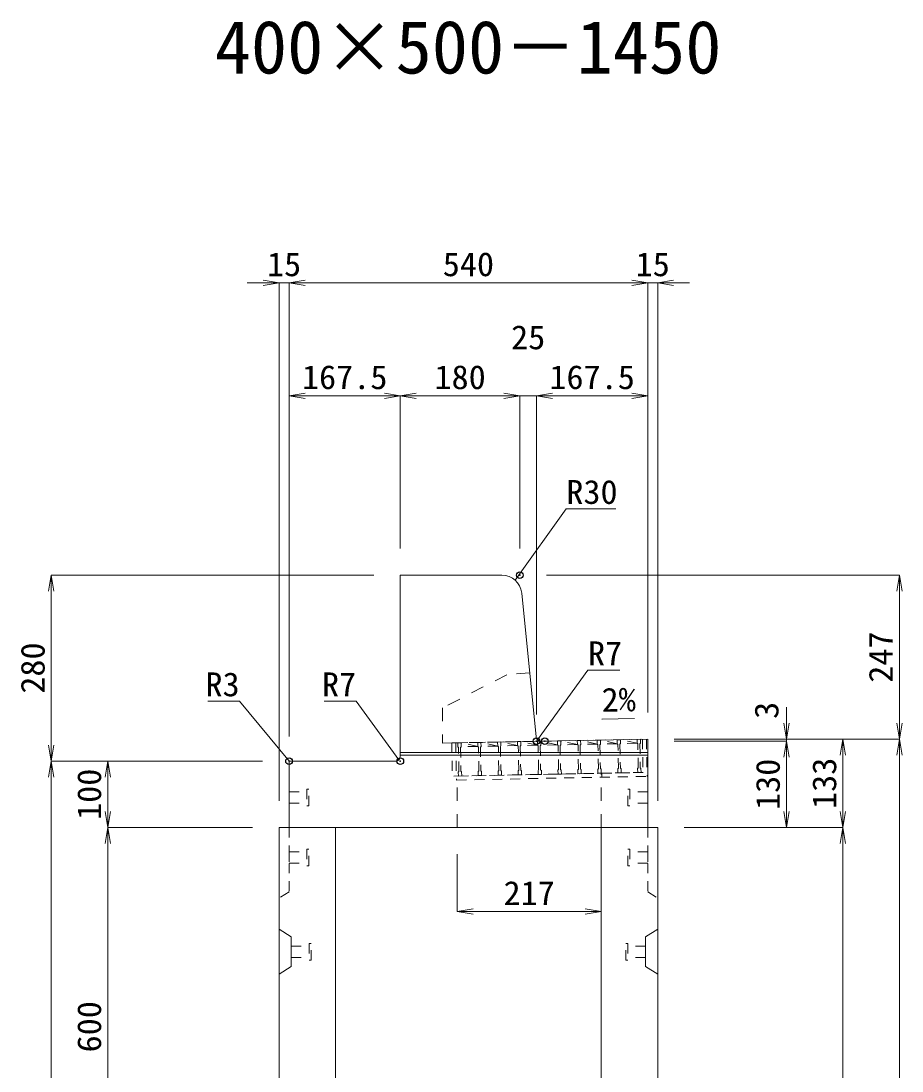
# Model space of a CAD drawing. Units: millimetres at full size; some dimension numbers follow another scale. Extents: x -18734 to 51600, y -18820 to 17820.
# Drawn here: x 39376 to 40703, y 6233 to 7814 of the extents above; entities that cross this region are included whole.
import ezdxf
from ezdxf.enums import TextEntityAlignment as Align

# ---------------------------------------------------------------- set-up
doc = ezdxf.new("R2010")
doc.units = ezdxf.units.MM
doc.header["$LTSCALE"] = 20
doc.header["$PDMODE"] = 32
doc.header["$PDSIZE"] = 10
doc.linetypes.add('USER1', pattern=[2, 1, -1])
doc.linetypes.add('USER2', pattern=[1.35, 0.75, -0.6])
for name, color, linetype, lineweight in [('インサート', 3, 'USER2', 9), ('グレーチング', 7, 'USER2', 5), ('受枠', 3, 'USER2', 9), ('寸法線', 7, 'Continuous', 13), ('引出線', 4, 'Continuous', 13), ('本体', 2, 'Continuous', 13), ('目地', 132, 'Continuous', 5)]:
    doc.layers.add(name, color=color, linetype=linetype, lineweight=lineweight)
doc.layers.add('作業エリア', color=11, linetype='Continuous')
doc.layers.add('文字', color=7, linetype='Continuous')
doc.styles.add('ＭＳ 明朝', font='')
doc.styles.get('ＭＳ 明朝').set_extended_font_data('MS Mincho')

# ---------------------------------------------------------------- blocks, each defined once
blk = doc.blocks.new('open_arrow')
at = {"color": 0, "linetype": 'Continuous', "lineweight": -2}
blk.add_lwpolyline([(7.5, 1.25), (0, 0), (7.5, -1.25)], dxfattribs=at)

msp = doc.modelspace()

# ---------------------------------------------------------------- linework, layer by layer
at = {"layer": 'インサート'}
for p, q in [((39810, 6657.5), (39807, 6657.5)), ((39807, 6657.5), (39807, 6632.5)), ((39810, 6632.5), (39810, 6657.5)), ((40290, 6657.5), (40293, 6657.5)), ((40290, 6632.5), (40290, 6657.5)), ((40293, 6657.5), (40293, 6632.5)), ((39780, 6653.5), (39807, 6653.5)), ((39780, 6653.5), (39780, 6636.5)), ((40320, 6653.5), (40293, 6653.5)), ((40320, 6653.5), (40320, 6636.5)), ((39780, 6636.5), (39807, 6636.5)), ((39807, 6632.5), (39810, 6632.5)), ((40293, 6632.5), (40290, 6632.5)), ((40320, 6636.5), (40293, 6636.5)), ((39780, 6563.5), (39807, 6563.5)), ((39780, 6563.5), (39780, 6546.5)), ((39810, 6567.5), (39807, 6567.5)), ((39807, 6567.5), (39807, 6542.5)), ((39810, 6542.5), (39810, 6567.5)), ((40290, 6567.5), (40293, 6567.5)), ((40290, 6542.5), (40290, 6567.5)), ((40293, 6567.5), (40293, 6542.5)), ((40320, 6563.5), (40293, 6563.5)), ((40320, 6563.5), (40320, 6546.5)), ((39780, 6546.5), (39807, 6546.5)), ((40320, 6546.5), (40293, 6546.5)), ((39807, 6542.5), (39810, 6542.5)), ((40293, 6542.5), (40290, 6542.5)), ((39783.2, 6421.5), (39810.2, 6421.5)), ((39783.2, 6421.5), (39783.2, 6404.5)), ((39813.2, 6425.5), (39810.2, 6425.5)), ((39810.2, 6425.5), (39810.2, 6400.5)), ((39813.2, 6400.5), (39813.2, 6425.5)), ((40286.8, 6425.5), (40289.8, 6425.5)), ((40286.8, 6400.5), (40286.8, 6425.5)), ((40289.8, 6425.5), (40289.8, 6400.5)), ((40316.8, 6421.5), (40289.8, 6421.5)), ((40316.8, 6421.5), (40316.8, 6404.5)), ((39783.2, 6404.5), (39810.2, 6404.5)), ((40316.8, 6404.5), (40289.8, 6404.5)), ((39810.2, 6400.5), (39813.2, 6400.5)), ((40289.8, 6400.5), (40286.8, 6400.5))]:
    msp.add_line(p, q, dxfattribs=at)
at = {"layer": 'グレーチング'}
for p, q in [((40033.97, 6727.46), (40308.92, 6732.79)), ((40064.08, 6722.05), (40038.97, 6727.56)), ((40064.08, 6722.05), (40039.08, 6721.56)), ((40094.07, 6722.63), (40068.96, 6728.14)), ((40094.07, 6722.63), (40069.08, 6722.14)), ((40124.07, 6723.21), (40098.96, 6728.72)), ((40124.07, 6723.21), (40099.07, 6722.72)), ((40154.06, 6723.79), (40128.95, 6729.3)), ((40154.06, 6723.79), (40129.07, 6723.3)), ((40184.06, 6724.37), (40158.95, 6729.88)), ((40184.06, 6724.37), (40159.06, 6723.88)), ((40214.05, 6724.95), (40188.94, 6730.46)), ((40214.05, 6724.95), (40189.06, 6724.46)), ((40244.05, 6725.53), (40218.93, 6731.04)), ((40244.05, 6725.53), (40219.05, 6725.05)), ((40274.04, 6726.11), (40248.93, 6731.62)), ((40274.04, 6726.11), (40249.05, 6725.63)), ((40304.04, 6726.69), (40278.92, 6732.2)), ((40304.04, 6726.69), (40279.04, 6726.21)), ((40034.94, 6677.47), (40309.89, 6682.79))]:
    msp.add_line(p, q, dxfattribs=at)
for points in [[(40033.97, 6727.46), (40038.97, 6727.56), (40039.08, 6721.56), (40038.1, 6720.54), (40038.8, 6684.55), (40039.82, 6683.57), (40039.94, 6677.57), (40034.94, 6677.47), (40034.82, 6683.47), (40035.8, 6684.49), (40035.1, 6720.48), (40034.09, 6721.47)], [(40068.8, 6685.13), (40069.81, 6684.15), (40069.93, 6678.15), (40064.93, 6678.05), (40064.82, 6684.05), (40065.8, 6685.07), (40065.1, 6721.07), (40064.08, 6722.05), (40063.96, 6728.04), (40068.96, 6728.14), (40069.08, 6722.14), (40068.1, 6721.12)], [(40098.79, 6685.71), (40099.81, 6684.73), (40099.92, 6678.73), (40094.93, 6678.63), (40094.81, 6684.63), (40095.79, 6685.65), (40095.09, 6721.65), (40094.07, 6722.63), (40093.96, 6728.62), (40098.96, 6728.72), (40099.07, 6722.72), (40098.09, 6721.7)], [(40128.78, 6686.29), (40129.8, 6685.31), (40129.92, 6679.31), (40124.92, 6679.21), (40124.8, 6685.21), (40125.78, 6686.23), (40125.09, 6722.23), (40124.07, 6723.21), (40123.95, 6729.21), (40128.95, 6729.3), (40129.07, 6723.3), (40128.09, 6722.28)], [(40158.78, 6686.87), (40159.8, 6685.89), (40159.91, 6679.89), (40154.91, 6679.8), (40154.8, 6685.79), (40155.78, 6686.81), (40155.08, 6722.81), (40154.06, 6723.79), (40153.95, 6729.79), (40158.95, 6729.88), (40159.06, 6723.88), (40158.08, 6722.86)], [(40185.77, 6687.39), (40185.08, 6723.39), (40184.06, 6724.37), (40183.94, 6730.37), (40188.94, 6730.46), (40189.06, 6724.46), (40188.08, 6723.45), (40188.77, 6687.45), (40189.79, 6686.47), (40189.91, 6680.47), (40184.91, 6680.38), (40184.79, 6686.37)], [(40215.77, 6687.97), (40215.07, 6723.97), (40214.05, 6724.95), (40213.94, 6730.95), (40218.93, 6731.04), (40219.05, 6725.05), (40218.07, 6724.03), (40218.77, 6688.03), (40219.79, 6687.05), (40219.9, 6681.05), (40214.9, 6680.96), (40214.79, 6686.96)], [(40249.05, 6725.63), (40248.06, 6724.61), (40248.76, 6688.61), (40249.78, 6687.63), (40249.9, 6681.63), (40244.9, 6681.54), (40244.78, 6687.54), (40245.76, 6688.56), (40245.07, 6724.55), (40244.05, 6725.53), (40243.93, 6731.53), (40248.93, 6731.62)], [(40279.04, 6726.21), (40278.06, 6725.19), (40278.76, 6689.19), (40279.78, 6688.21), (40279.89, 6682.21), (40274.89, 6682.12), (40274.78, 6688.12), (40275.76, 6689.14), (40275.06, 6725.13), (40274.04, 6726.11), (40273.92, 6732.11), (40278.92, 6732.2)], [(40304.89, 6682.7), (40304.77, 6688.7), (40305.75, 6689.72), (40305.05, 6725.71), (40304.04, 6726.69), (40303.92, 6732.69), (40308.92, 6732.79), (40309.03, 6726.79), (40308.05, 6725.77), (40308.75, 6689.77), (40309.77, 6688.79), (40309.89, 6682.79)]]:
    msp.add_lwpolyline(points, close=True, dxfattribs=at)
at = {"layer": '作業エリア'}
for p in [(40127.5, 6980), (40152.5, 6730), (40165, 6730), (39780, 6700), (39947.5, 6700)]:
    msp.add_point(p, dxfattribs=at)
at = {"layer": '受枠'}
for p, q in [((40024.97, 6727.29), (40317.92, 6732.96)), ((40024.97, 6727.29), (40025.94, 6677.3)), ((40030.97, 6727.41), (40032.05, 6671.42)), ((40311.92, 6732.84), (40312.89, 6682.85)), ((40317.92, 6732.96), (40319, 6676.97)), ((40312.89, 6682.85), (40025.94, 6677.3)), ((40032.05, 6671.42), (40319, 6676.97))]:
    msp.add_line(p, q, dxfattribs=at)
at = {"layer": '受枠', "linetype": 'Continuous'}
msp.add_line((40250.9, 6681.65), (40251.01, 6675.65), dxfattribs=at)
at = {"layer": '寸法線'}
for p, q in [((39828, 7419.95), (39717, 7419.95)), ((39765, 6640), (39765, 7419.95)), ((39780, 7419.95), (40320, 7419.95)), ((39780, 6737), (39780, 7419.95)), ((39780, 6737), (39780, 7419.95)), ((40272, 7419.95), (40383, 7419.95)), ((40320, 6773), (40320, 7419.95)), ((40320, 6773), (40320, 7419.95)), ((40335, 6640), (40335, 7419.95)), ((39780, 7249.95), (39947.5, 7249.95)), ((39780, 6737), (39780, 7249.95)), ((39947.5, 7020), (39947.5, 7249.95)), ((39947.5, 7249.95), (40127.5, 7249.95)), ((39947.5, 7020), (39947.5, 7249.95)), ((40079.5, 7249.95), (40200.5, 7249.95)), ((40127.5, 7020), (40127.5, 7249.95)), ((40127.5, 7020), (40127.5, 7249.95)), ((40152.5, 6770), (40152.5, 7249.95)), ((40152.5, 7249.95), (40320, 7249.95)), ((40152.5, 6770), (40152.5, 7249.95)), ((40320, 6773), (40320, 7249.95)), ((39422.06, 6980), (39422.06, 6700)), ((39907.5, 6980), (39422.06, 6980)), ((40167.5, 6980), (40698.78, 6980)), ((40698.78, 6980), (40698.78, 6733)), ((40528.78, 6781), (40528.78, 6682)), ((40360, 6733), (40528.78, 6733)), ((40360, 6733), (40613.78, 6733)), ((40360, 6733), (40698.78, 6733)), ((40360, 6733), (40698.78, 6733)), ((40360, 6730), (40528.78, 6730)), ((40360, 6730), (40528.78, 6730)), ((40528.78, 6730), (40528.78, 6600)), ((40613.78, 6733), (40613.78, 6600)), ((40698.78, 6733), (40698.78, 5150)), ((39740, 6700), (39422.06, 6700)), ((39422.06, 5150), (39422.06, 6700)), ((39740, 6700), (39422.06, 6700)), ((39507.06, 6600), (39507.06, 6700)), ((39740, 6700), (39507.06, 6700)), ((39507.06, 6600), (39507.06, 6000)), ((39725, 6600), (39507.06, 6600)), ((39725, 6600), (39507.06, 6600)), ((40375, 6600), (40528.78, 6600)), ((40375, 6600), (40613.78, 6600)), ((40375, 6600), (40613.78, 6600)), ((40613.78, 6600), (40613.78, 5150)), ((40033, 6560), (40033, 6473.33)), ((40033, 6473.33), (40250, 6473.33))]:
    msp.add_line(p, q, dxfattribs=at)
at = {"layer": '引出線'}
for points in [[(40120.48, 6972.24), (40197.4, 7079.93), (40272.08, 7079.93)], [(40154.14, 6731.81), (40230, 6837.02), (40277.93, 6837.02)], [(39780.88, 6699.12), (39705.62, 6790.3), (39657.89, 6790.3)], [(39945.45, 6702.05), (39880.97, 6790.3), (39833.04, 6790.3)], [(40251.14, 6763.26), (40299.85, 6764.23), (40251.11, 6763.26)]]:
    msp.add_lwpolyline(points, dxfattribs=at)
at = {"layer": '本体'}
for p, q in [((39947.5, 6980), (39947.5, 6707)), ((40100.35, 6980), (39947.5, 6980)), ((40151.87, 6736.3), (40130.2, 6952.99)), ((40165, 6730), (40158.83, 6730)), ((40165, 6730), (40320, 6733)), ((40320, 6600), (40320, 6733)), ((39780, 6697), (39780, 6600)), ((39940.5, 6700), (39783, 6700)), ((39765, 6600), (39765, 5150)), ((39850, 6600), (39765, 6600)), ((40320, 6600), (39780, 6600)), ((39850, 6600), (39850, 6094.04)), ((40250, 6094.04), (40250, 6600)), ((40335, 6600), (40250, 6600)), ((40335, 5150), (40335, 6600))]:
    msp.add_line(p, q, dxfattribs=at)
at = {"layer": '本体', "linetype": 'USER1'}
for p, q in [((40108, 6830), (40011, 6780)), ((40142.2, 6833), (40108, 6830)), ((40011, 6780), (40011, 6727.02)), ((40011, 6727.02), (40165, 6730)), ((40033, 6600), (40033, 6677.44)), ((40250, 6600), (40250, 6681.64))]:
    msp.add_line(p, q, dxfattribs=at)
at = {"layer": '本体', "linetype": 'USER2', "lineweight": 9}
for p, q in [((39780, 6600), (39780, 6503)), ((40320, 6600), (40320, 6503)), ((39780, 6503), (39765, 6493.5)), ((40320, 6503), (40335, 6493.5))]:
    msp.add_line(p, q, dxfattribs=at)
at = {"layer": '本体', "lineweight": 9}
for p, q in [((39765, 6447), (39783.2, 6435.5)), ((39783.2, 6435.5), (39783.2, 6390.5)), ((40335, 6447), (40316.8, 6435.5)), ((40316.8, 6435.5), (40316.8, 6390.5)), ((39765, 6379), (39783.2, 6390.5)), ((40335, 6379), (40316.8, 6390.5))]:
    msp.add_line(p, q, dxfattribs=at)
at = {"layer": '本体'}
for centre, radius, start, end in [((40100.35, 6950), 30, 5.71059, 90), ((40158.83, 6737), 7, 185.71059, 270), ((39940.5, 6707), 7, 270, 0), ((39783, 6697), 3, 90, 180)]:
    msp.add_arc(centre, radius, start, end, dxfattribs=at)
at = {"layer": '目地'}
for p, q in [((40320, 6713), (39947.5, 6713)), ((40320, 6709), (39947.5, 6709))]:
    msp.add_line(p, q, dxfattribs=at)

# ---------------------------------------------------------------- block references
at = {"layer": '寸法線', "xscale": 3.2, "yscale": 3.2}
for p, rotation in [((39765, 7419.95), 180), ((40320, 7419.95), 180), ((40320, 7419.95), 180), ((39947.5, 7249.95), 180), ((40127.5, 7249.95), 180), ((40127.5, 7249.95), 180), ((40320, 7249.95), 180), ((39422.06, 6980), 270), ((40698.78, 6980), 270), ((40528.78, 6733), 90), ((40698.78, 6733), 90), ((39422.06, 6700), 90), ((40528.78, 6730), 270), ((40528.78, 6730), 270), ((40613.78, 6733), 270), ((40698.78, 6733), 270), ((39422.06, 6700), 270), ((39507.06, 6700), 270), ((39507.06, 6600), 90), ((40528.78, 6600), 90), ((40613.78, 6600), 90), ((39507.06, 6600), 270), ((40613.78, 6600), 270), ((40250, 6473.33), 180)]:
    msp.add_blockref('open_arrow', p, dxfattribs=dict(at, rotation=rotation))
for p in [(39780, 7419.95), (39780, 7419.95), (40335, 7419.95), (39780, 7249.95), (39947.5, 7249.95), (40152.5, 7249.95), (40152.5, 7249.95), (40033, 6473.33)]:
    msp.add_blockref('open_arrow', p, dxfattribs=at)
at = {"layer": '引出線', "xscale": 0.0533, "yscale": 0.0533}
for p, rotation in [((40120.48, 6972.24), 54.5), ((40251.14, 6763.26), 1.1), ((40154.14, 6731.81), 54.2), ((39945.45, 6702.05), 126.2), ((39780.88, 6699.12), 129.5)]:
    msp.add_blockref('open_arrow', p, dxfattribs=dict(at, rotation=rotation))

# ---------------------------------------------------------------- texts
at = {"layer": '寸法線', "style": 'ＭＳ 明朝', "width": 1.05}
for s, p in [('15', (39772.5, 7447.95)), ('540', (40050, 7447.95)), ('15', (40327.5, 7447.95)), ('25', (40140, 7337.95)), ('167.5', (39863.75, 7277.95)), ('180', (40037.5, 7277.95)), ('167.5', (40236.25, 7277.95)), ('217', (40141.5, 6501.33))]:
    msp.add_text(s, height=36.03, dxfattribs=at).set_placement(p, align=Align.MIDDLE_CENTER)
for s, p in [('247', (40670.78, 6856.5)), ('280', (39394.06, 6840)), ('3', (40498.78, 6776.34)), ('130', (40500.78, 6665)), ('133', (40585.78, 6666.5)), ('100', (39479.06, 6650)), ('600', (39479.06, 6300))]:
    msp.add_text(s, height=36.03, rotation=90, dxfattribs=at).set_placement(p, align=Align.MIDDLE_CENTER)
at = {"layer": '引出線', "style": 'ＭＳ 明朝', "width": 1.05}
for s, p in [('R30', (40197.4, 7123.13)), ('R7', (40230, 6880.22))]:
    msp.add_text(s, height=36.03, dxfattribs=at).set_placement(p, align=Align.TOP_LEFT)
for s, p in [('R3', (39705.62, 6833.5)), ('R7', (39880.97, 6833.5))]:
    msp.add_text(s, height=36.03, dxfattribs=at).set_placement(p, align=Align.TOP_RIGHT)
msp.add_text('2%', height=36.03, rotation=1.146, dxfattribs=at).set_placement((40250.17, 6810.15), align=Align.TOP_LEFT)
at = {"layer": '文字', "style": 'ＭＳ 明朝'}
msp.add_text('400×500－1450', height=80.06, dxfattribs=at).set_placement((40049.52, 7775.03), align=Align.MIDDLE_CENTER)

doc.saveas('drawing.dxf')
